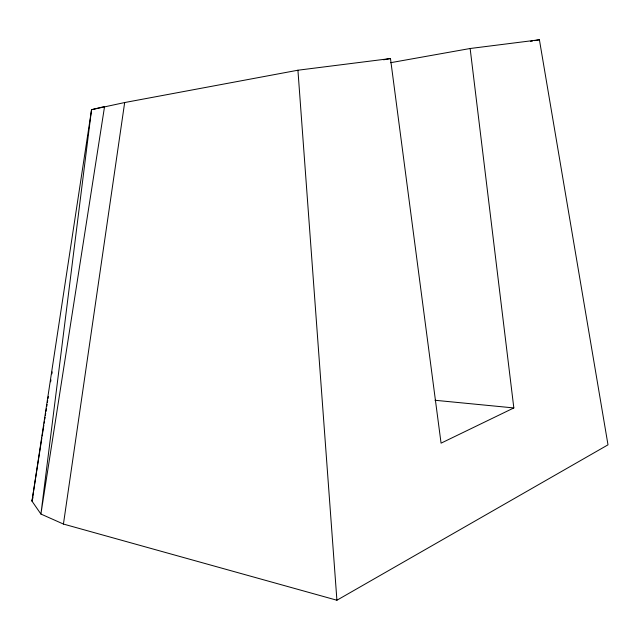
<?xml version="1.0" encoding="UTF-8"?>
<svg xmlns="http://www.w3.org/2000/svg" width="640" height="640" viewBox="0 0 640 640"><rect width="100%" height="100%" fill="white"/><g stroke="black" fill="none" stroke-linecap="round" stroke-linejoin="round"><path stroke-width="0.96" d="M63.432 524.056L124.672 102.544L297.928 70.216L390.48 58.544L441.064 443.16L513.832 407.936L470.136 48.504L539.408 39.768L608 444.832L336.912 600.232L63.432 524.056L40.912 514.04L32 501.152L91.544 109.688L124.672 102.544M41.856 438.008L32 501.152L32.968 497.52M42.16 436.04L43.856 425.184M44.16 423.216L44.472 421.24M44.776 419.264L45.088 417.296M45.392 415.32L45.704 413.344M46.008 411.376L46.472 408.416M46.776 406.44L47.088 404.472M47.392 402.496L47.704 400.52M48.008 398.552L48.32 396.576M50.624 381.776L50.936 379.808M51.856 373.888L52.168 371.912M383.616 59.792L390.48 58.544M390.536 62.712L470.136 48.504M530.568 41.32L532.536 40.976M534.496 40.632L539.408 39.768M435.008 400.272L513.832 407.936M297.928 70.216L336.912 600.232M91.544 109.688L40.912 514.04L104.56 106.52L91.544 109.688"/></g></svg>
